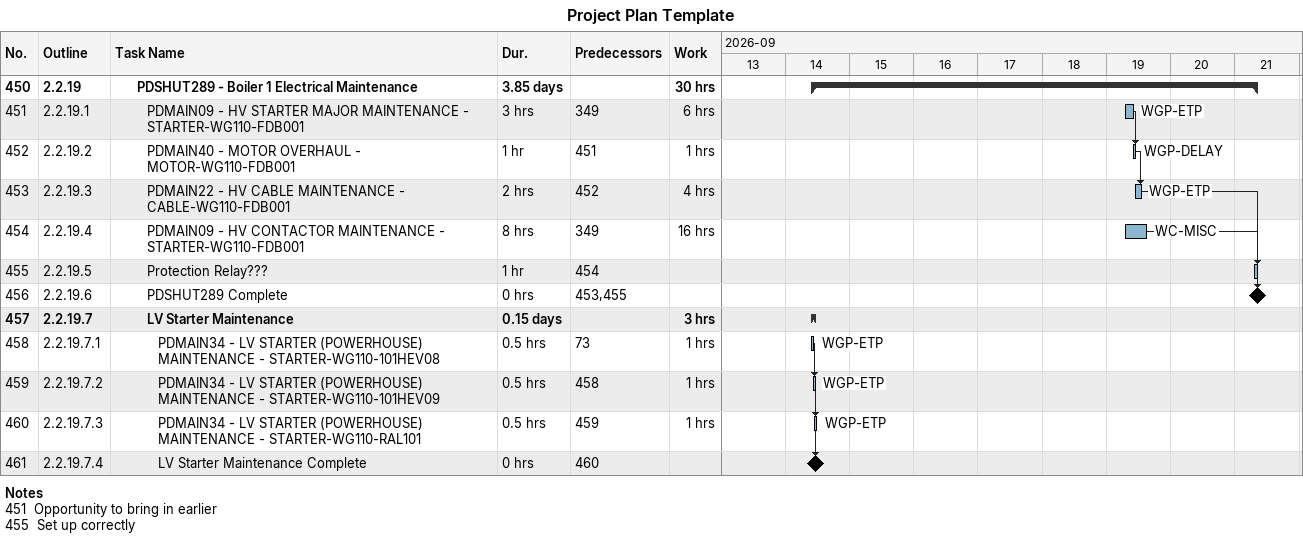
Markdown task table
Project Plan Template

| ID | WBS | Task | Duration | Start | Finish | Predecessors | Resources | Work (h) |
|---|---|---|---|---|---|---|---|---|
| 450 | 2.2.19 | **PDSHUT289 - Boiler 1 Electrical Maintenance** | 3.85d | 2026-09-14 | 2026-09-21 |  |  | 30 |
| 451 | 2.2.19.1 | PDMAIN09 - HV STARTER MAJOR MAINTENANCE - STARTER-WG110-FDB001 | 3h | 2026-09-19 | 2026-09-19 | 349 | WGP-ETP | 6 |
| 452 | 2.2.19.2 | PDMAIN40 - MOTOR OVERHAUL - MOTOR-WG110-FDB001 | 1h | 2026-09-19 | 2026-09-19 | 451 | WGP-DELAY | 1 |
| 453 | 2.2.19.3 | PDMAIN22 - HV CABLE MAINTENANCE - CABLE-WG110-FDB001 | 2h | 2026-09-19 | 2026-09-19 | 452 | WGP-ETP | 4 |
| 454 | 2.2.19.4 | PDMAIN09 - HV CONTACTOR MAINTENANCE - STARTER-WG110-FDB001 | 8h | 2026-09-19 | 2026-09-19 | 349 | WC-MISC | 16 |
| 455 | 2.2.19.5 | Protection Relay??? | 1h | 2026-09-21 | 2026-09-21 | 454 |  |  |
| 456 | 2.2.19.6 | PDSHUT289 Complete | 0h | 2026-09-21 | 2026-09-21 | 453, 455 |  |  |
| 457 | 2.2.19.7 | **LV Starter Maintenance** | 0.15d | 2026-09-14 | 2026-09-14 |  |  | 3 |
| 458 | 2.2.19.7.1 | PDMAIN34 - LV STARTER (POWERHOUSE) MAINTENANCE - STARTER-WG110-101HEV08 | 0.5h | 2026-09-14 | 2026-09-14 | 73 | WGP-ETP | 1 |
| 459 | 2.2.19.7.2 | PDMAIN34 - LV STARTER (POWERHOUSE) MAINTENANCE - STARTER-WG110-101HEV09 | 0.5h | 2026-09-14 | 2026-09-14 | 458 | WGP-ETP | 1 |
| 460 | 2.2.19.7.3 | PDMAIN34 - LV STARTER (POWERHOUSE) MAINTENANCE - STARTER-WG110-RAL101 | 0.5h | 2026-09-14 | 2026-09-14 | 459 | WGP-ETP | 1 |
| 461 | 2.2.19.7.4 | LV Starter Maintenance Complete | 0h | 2026-09-14 | 2026-09-14 | 460 |  |  |

Notes
- 451: Opportunity to bring in earlier
- 455: Set up correctly
